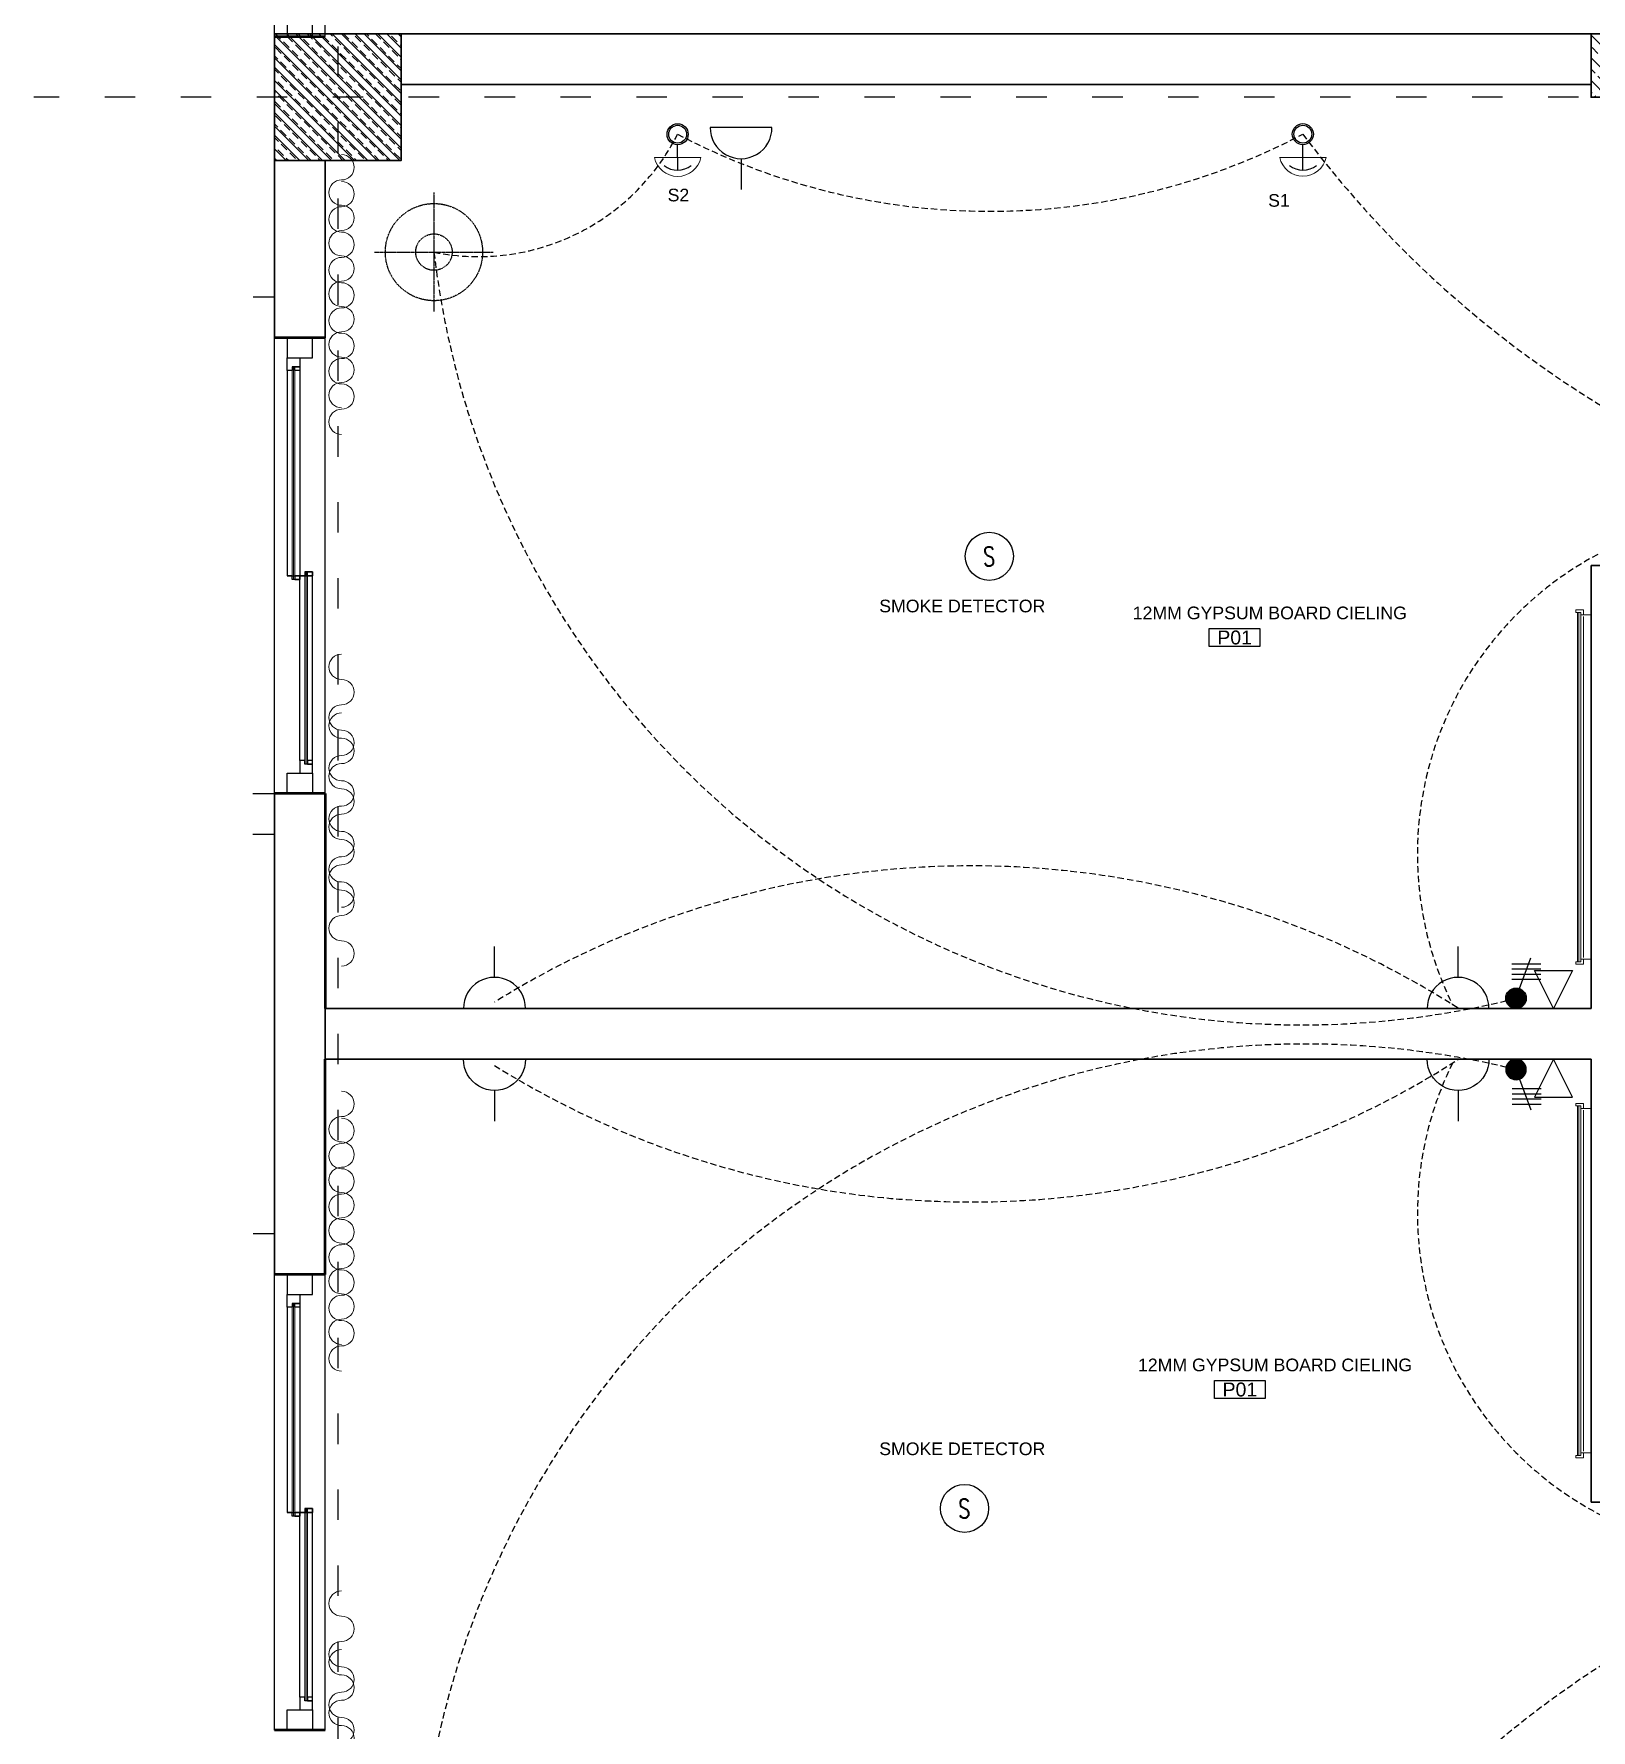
# Model space of a CAD drawing. Header units: millimetres. Extents: x -3207095 to 15275363, y 3702017 to 4798027.
# Drawn here: x 693188 to 693803, y 4470833 to 4471503 of the extents above; entities that cross this region are included whole.
import ezdxf
from ezdxf.enums import TextEntityAlignment as Align

# ---------------------------------------------------------------- set-up
doc = ezdxf.new("R2010")
doc.units = ezdxf.units.MM
for name, pattern in [('ACAD_ISO03W100', [30, 12, -18]), ('DUZ', [500, 500]), ('HIDDEN', [0.375, 0.25, -0.125]), ('HIDDEN2', [0.1875, 0.125, -0.0625])]:
    doc.linetypes.add(name, pattern=pattern)
doc.layers.get('0').update_dxf_attribs({"color": 1, "linetype": 'DUZ'})
for name, color, linetype in [('0 MC MAHAL', 94, 'Continuous'), ('a_aydinlatma', 5, 'Continuous'), ('a_olcu', 30, 'Continuous'), ('a_yazi', 105, 'Continuous'), ('AGAC', 116, 'Continuous'), ('EL-L-LS', 181, 'Continuous'), ('KOLTAR_F', 145, 'Continuous'), ('MH-EL-TEL', 222, 'Continuous'), ('OLCU', 1, 'Continuous'), ('PEN', 161, 'Continuous'), ('SMC-EL-FA', 33, 'Continuous'), ('SMC-EL-FA-TXT', 123, 'Continuous'), ('SMC-EL-L-LP', 22, 'Continuous'), ('SMC-EL-P', 160, 'Continuous'), ('söve', 26, 'DUZ')]:
    doc.layers.add(name, color=color, linetype=linetype)
for name, color, linetype, lineweight in [('C LIGHT', 202, 'Continuous', 9), ('cam', 143, 'Continuous', 20), ('DUV', 220, 'Continuous', 50), ('DUVAR', 7, 'Continuous', 35), ('EL-L-WIR', 124, 'Continuous', 30), ('FE_MOBTEF.2', 33, 'Continuous', 18), ('FE_PERDE', 205, 'Continuous', 15), ('gor25', 142, 'Continuous', 25), ('iç duvar', 7, 'Continuous', 50), ('KOLON_F', 3, 'Continuous', 35), ('Xref', 253, 'Continuous', 13)]:
    doc.layers.add(name, color=color, linetype=linetype, lineweight=lineweight)
doc.styles.add('ARIEL20S', font='arial.ttf')
doc.styles.add('ROMANS', font='romans.shx')
pattern_1 = [(135, (5198435.835, 3810869.321), (-4.4901280605, -4.4901280605), []), (135, (5198435.835, 3810873.811), (-4.4901280605, -4.4901280605), [3.175, -1.5875])]

# ---------------------------------------------------------------- blocks, each defined once
blk = doc.blocks.new('GEN_BLOCK00601')
at = {"linetype": 'Continuous', "ltscale": 50}
for centre, start, end in [((50, 50), 0, 180), ((250, 50), 0, 180), ((450, 50), 0, 180), ((650, 50), 0, 180), ((850, 50), 0, 180), ((150, 50), 180, 0), ((350, 50), 180, 0), ((550, 50), 180, 0), ((750, 50), 180, 0), ((950, 50), 180, 0)]:
    blk.add_arc(centre, 50, start, end, dxfattribs=at)
for tag in ['Sfb', 'FLOOR']:
    blk.add_attdef(tag, (0, 0), '', height=1)
blk = doc.blocks.new('rgtkjıtdkfgölv')
at = {"layer": 'FE_MOBTEF.2'}
for p, q in [((104445.9079, 48877.9319), (104445.8879, 48877.9319)), ((104445.8879, 48877.9319), (104445.8879, 48877.9019)), ((104445.8979, 48877.9139), (104445.8979, 48877.9219)), ((104445.8979, 48877.9219), (104447.2779, 48877.9219)), ((104445.8979, 48877.9219), (104445.9079, 48877.9219)), ((104445.8979, 48877.9019), (104445.8979, 48877.9219)), ((104445.8979, 48877.9079), (104445.8979, 48877.9139)), ((104445.8979, 48877.9139), (104447.2779, 48877.9139)), ((104447.2779, 48877.9139), (104445.8979, 48877.9139)), ((104447.2779, 48877.9079), (104445.8979, 48877.9079)), ((104445.9076, 48877.9319), (104445.9076, 48877.9619)), ((104445.9079, 48877.9219), (104445.9079, 48877.9319)), ((104447.2612, 48877.9319), (104445.9143, 48877.9319)), ((104447.2679, 48877.9319), (104447.2679, 48877.9619)), ((104447.2679, 48877.9319), (104447.2879, 48877.9319)), ((104447.2679, 48877.9219), (104447.2679, 48877.9319)), ((104447.2779, 48877.9219), (104447.2679, 48877.9219)), ((104447.2779, 48877.9019), (104447.2779, 48877.9219)), ((104447.2779, 48877.9219), (104447.2779, 48877.9139)), ((104447.2779, 48877.9139), (104447.2779, 48877.9079)), ((104447.2879, 48877.9319), (104447.2879, 48877.9019)), ((104445.8879, 48877.9019), (104445.8979, 48877.9019)), ((104447.2879, 48877.9019), (104447.2779, 48877.9019))]:
    blk.add_line(p, q, dxfattribs=at)
blk = doc.blocks.new('a_malzeme')
blk.add_lwpolyline([(-100, 70), (100, 70), (100, 0), (-100, 0), (-100, 70)])
at = {"style": 'ARIEL20S'}
blk.add_attdef('P01', text='', height=55, dxfattribs=at).set_placement((0, 35), align=Align.MIDDLE_CENTER)
blk = doc.blocks.new('ANEM')
at = {"layer": 'a_aydinlatma'}
for radius in [100, 75, 50, 25]:
    blk.add_circle((56720.6, 5587.5), radius, dxfattribs=at)
blk = doc.blocks.new('SD')
at = {"color": 140}
blk.add_circle((0, 0), 0.25, dxfattribs=at)
at = {"layer": 'SMC-EL-FA-TXT', "style": 'ROMANS', "width": 0.75}
blk.add_text('S', height=0.197, dxfattribs=at).set_placement((-0.066, -0.101, 0))
blk = doc.blocks.new('LIGHT3')
at = {"layer": 'SMC-EL-L-LP'}
blk.add_line((0.001, 0), (0, 0.235), dxfattribs=at)
for radius in [0.0975, 0.0825]:
    blk.add_circle((0, 0.332), radius, dxfattribs=at)
blk.add_arc((0, 0.2), 0.2, 231.5853, 308.8029, dxfattribs=at)
blk = doc.blocks.new('LS-1WAY-4G')
at = {"layer": 'EL-L-LS'}
blk.add_hatch(color=181, dxfattribs=at).paths.add_polyline_path([(0.092, 0.092, 1), (-0.092, 0.092, 1)])
at = {"layer": 'EL-L-LS', "color": 181}
for p, q in [((-0.036, 0.4), (0.223, 0.4)), ((-0.036, 0.354), (0.223, 0.354)), ((-0.036, 0.308), (0.223, 0.308)), ((0.031, 0.178), (0.132, 0.453)), ((-0.036, 0.263), (0.223, 0.263))]:
    blk.add_line(p, q, dxfattribs=at)
blk.add_circle((0, 0.092), 0.0917, dxfattribs=at)
blk = doc.blocks.new('LIGHT1')
at = {"linetype": 'Continuous'}
for radius in [0.11, 0.06]:
    blk.add_circle((0, 0), radius, dxfattribs=at)
blk = doc.blocks.new('A$C89dd7f61')
at = {"layer": 'SMC-EL-L-LP', "xscale": -38, "yscale": 38, "zscale": 38}
blk.add_blockref('LIGHT1', (0, 0), dxfattribs=at)
blk = doc.blocks.new('LS-1WAY-2G')
at = {"layer": 'SMC-EL-L-LP'}
blk.add_hatch(color=181, dxfattribs=at).paths.add_polyline_path([(0.092, 0.092, 1), (-0.092, 0.092, 1)])
at = {"layer": 'SMC-EL-L-LP', "color": 181}
for p, q in [((0.031, 0.178), (0.132, 0.453)), ((-0.021, 0.387), (0.237, 0.387)), ((-0.021, 0.342), (0.237, 0.342))]:
    blk.add_line(p, q, dxfattribs=at)
blk.add_circle((0, 0.092), 0.0917, dxfattribs=at)
blk = doc.blocks.new('CL1')
at = {"layer": 'C LIGHT'}
blk.add_circle((0, 0), 5.25, dxfattribs=at)
blk = doc.blocks.new('HD')
at = {"color": 22}
blk.add_circle((0, 0), 0.25, dxfattribs=at)
at = {"layer": 'SMC-EL-FA-TXT', "color": 123, "style": 'ROMANS', "width": 0.75}
blk.add_text('H', height=0.197, dxfattribs=at).set_placement((-0.074, -0.096, 0))
blk = doc.blocks.new('S13A')
for p, q in [((0, 0.1799), (0, 0.358)), ((-0.1781, 0), (0.1781, 0))]:
    blk.add_line(p, q)
blk.add_arc((0, 0.0019), 0.1781, 359.40228, 180.59772)
blk = doc.blocks.new('A$C7aefd928')
at = {"layer": 'a_aydinlatma', "linetype": 'HIDDEN', "ltscale": 10}
h = blk.add_hatch(dxfattribs=at)
h.set_pattern_fill('ANGLE', color=8)
h.set_pattern_definition([(0, (-693994.367, -4479887.279), (0, 6.985), [5.08, -1.905]), (90, (-693994.367, -4479887.279), (-6.985, 4e-16), [5.08, -1.905])])
h.paths.add_polyline_path([(837.22, 271.41), (829.58, 254.95), (837.21, 254.1, 0.055419)])
at = {"layer": 'a_aydinlatma', "linetype": 'HIDDEN2'}
for p, q in [((23.5, 328.75), (23.5, 281.75)), ((0, 305.25), (47.01, 305.25))]:
    blk.add_line(p, q, dxfattribs=at)
at = {"layer": 'a_aydinlatma', "color": 3, "linetype": 'HIDDEN', "ltscale": 10}
for p, q in [((837.22, 271.41), (829.58, 254.95)), ((829.58, 254.95), (837.21, 254.1))]:
    blk.add_line(p, q, dxfattribs=at)
at = {"layer": 'a_aydinlatma', "linetype": 'HIDDEN2'}
for radius in [19.2, 7.2]:
    blk.add_circle((23.5, 305.25), radius, dxfattribs=at)
at = {"layer": 'a_aydinlatma', "linetype": 'HIDDEN', "ltscale": 10}
for centre, radius, start, end in [((41.07, 391.62), 88.14, 258.50111, 333.15641), ((243.17, 587.06), 265.67, 242.3098, 297.70053), ((705.24, 605.55), 423.08, 216.84543, 276.18971), ((366.38, 345.2), 345.2, 186.64531, 284.16624), ((668, 166.41), 93.84, 54.1169, 125.8831), ((761.87, 225.77), 42.29, 156.78217, 254.89805), ((643.15, 154.91), 111.81, 248.58467, 15.5788), ((665.86, 169.81), 58.41, 164.73617, 272.10816), ((604.55, 216.26), 122.53, 238.81287, 301.18713), ((613.51, 32.87), 21.15, 121.94004, 285.55786), ((670.06, -77.24), 103.15, 59.67974, 119.55148)]:
    blk.add_arc(centre, radius, start, end, dxfattribs=at)
at = {"layer": 'a_aydinlatma', "color": 3, "linetype": 'HIDDEN', "ltscale": 10}
for centre, radius, start, end in [((759.36, 262.8), 78.33, 263.76637, 6.30941), ((546.01, 67.37), 134.1, 61.85751, 206.29614), ((679.57, 84.61), 123.07, 54.60499, 124.83852), ((235.81, -293.6), 356.41, 57.37147, 121.9107)]:
    blk.add_arc(centre, radius, start, end, dxfattribs=at)
at = {"layer": 'MH-EL-TEL'}
for p, q in [((465.7, 6.44), (458.2, 21.44)), ((458.2, 21.44), (473.2, 21.44)), ((473.2, 21.44), (465.7, 6.44))]:
    blk.add_line(p, q, dxfattribs=at)
at = {"layer": 'OLCU', "color": 252, "linetype": 'Continuous', "lineweight": 5, "true_color": 0x939598}
blk.add_line((750.85, 184.93), (775.5, 181.44), dxfattribs=at)
at = {"layer": 'SMC-EL-L-LP', "lineweight": 0}
for p, q in [((128.93, 342.64), (110.57, 342.64)), ((375.88, 342.66), (357.51, 342.66)), ((609.97, 21.68), (628.34, 21.68)), ((712.92, 20.99), (731.29, 20.99))]:
    blk.add_line(p, q, dxfattribs=at)
for centre, start, end in [((119.75, 344.55), 191.78712, 348.21288), ((366.7, 344.58), 191.78712, 348.21288), ((619.15, 19.77), 11.78712, 168.21288), ((722.11, 19.08), 11.78712, 168.21288)]:
    blk.add_arc(centre, 9.38, start, end, dxfattribs=at)
at = {"layer": 'a_aydinlatma', "xscale": 0.1, "yscale": 0.1, "zscale": 0.1}
blk.add_blockref('ANEM', (-5004.06, -471.71), dxfattribs=at)
at = {"layer": 'a_olcu', "xscale": 0.1, "yscale": 0.1, "zscale": 0.1}
for p in [(339.73, 149.53), (725.02, 120.78)]:
    blk.add_blockref('a_malzeme', p, dxfattribs=at).add_auto_attribs({'P01': 'P01'})
at = {"layer": 'C LIGHT', "linetype": 'Continuous'}
for p in [(541.1, 111.44), (668, 111.44)]:
    blk.add_blockref('CL1', p, dxfattribs=at)
at = {"layer": 'EL-L-LS', "xscale": 45.60000005237816, "yscale": 45.60000005237816, "zscale": 45.60000005237816}
blk.add_blockref('LS-1WAY-2G', (609.26, 181.44), dxfattribs=at)
at = {"layer": 'EL-L-LS', "xscale": 45.60000005237816, "yscale": 45.60000005237816, "zscale": 45.60000005237816, "rotation": 270}
blk.add_blockref('LS-1WAY-2G', (598.14, 50.82), dxfattribs=at)
at = {"layer": 'EL-L-WIR', "xscale": 44.23680000000058, "yscale": 44.23680000000058, "zscale": 44.23680000000058}
for p in [(750.85, 180.88), (450.86, 6.44)]:
    blk.add_blockref('LS-1WAY-4G', p, dxfattribs=at)
at = {"layer": 'SMC-EL-FA', "yscale": 38, "zscale": 38}
for name, p, xscale in [('HD', (666.43, 245.83), -38), ('SD', (242.84, 185.1), 38), ('HD', (668.37, 56.09), -38)]:
    blk.add_blockref(name, p, dxfattribs=dict(at, xscale=xscale))
at = {"layer": 'SMC-EL-L-LP', "lineweight": 0, "xscale": 42.74999999996362, "yscale": 42.74999999996362, "zscale": 42.74999999996362}
for p in [(119.74, 337.62), (366.68, 337.64)]:
    blk.add_blockref('LIGHT3', p, dxfattribs=at)
at = {"layer": 'SMC-EL-L-LP', "lineweight": 0, "xscale": 42.74999999996362, "yscale": 42.74999999996362, "zscale": 42.74999999996362, "rotation": 180}
for p in [(619.16, 26.7), (722.12, 26.01)]:
    blk.add_blockref('LIGHT3', p, dxfattribs=at)
at = {"layer": 'SMC-EL-P', "xscale": 68.51054328617874, "yscale": 68.51054328617874, "zscale": 68.51054328617874}
for p, rotation in [((144.8, 354.49), 180), ((599.58, 33.29), 270)]:
    blk.add_blockref('S13A', p, dxfattribs=dict(at, rotation=rotation))
for p in [(47.41, 6.44), (427.98, 6.44)]:
    blk.add_blockref('S13A', p, dxfattribs=at)
at = {"layer": 'Xref'}
for p in [(613.05, 242.47), (723, 242.44)]:
    blk.add_blockref('A$C89dd7f61', p, dxfattribs=at)
at = {"layer": 'a_yazi', "char_height": 5, "style": 'ARIEL20S'}
for s, insert, width, attachment_point in [('S2', (115.78, 330.3), 51.3891, 1), ('S1', (352.97, 328.18), 51.3891, 1), ('S3', (615.78, 239.11), 51.3891, 1), ('S4', (723.8, 237.58), 51.3891, 1), ('HEAT DETECTOR', (643.99, 228.58), 143.2394, 7), ('SMOKE DETECTOR', (199.37, 162.89), 143.2394, 7), ('12MM GYPSUM BOARD CIELING ', (299.49, 160.16), 143.2394, 7), ('12MM GYPSUM BOARD CIELING ', (708, 132.43), 143.2394, 7), ('S6', (548.55, 114.65), 51.3891, 1), ('S5', (676.76, 112.1), 51.3891, 1), ('EXHAUST DIFFUSER', (680.66, 93.28), 51.3891, 1), ('HEAT DETECTOR', (637.46, 39.44), 143.2394, 7), ('S8', (627.47, 15.71), 51.3891, 1), ('S7', (727.9, 19.22), 51.3891, 1)]:
    blk.add_mtext(s, dxfattribs=dict(at, insert=insert, width=width, attachment_point=attachment_point))
blk = doc.blocks.new('A$C288ee9c8')
at = {"layer": 'a_aydinlatma', "linetype": 'HIDDEN', "ltscale": 10}
h = blk.add_hatch(dxfattribs=at)
h.set_pattern_fill('ANGLE', color=8)
h.set_pattern_definition([(0, (-694012.924, -4479302.351), (0, 6.985), [5.08, -1.905]), (90, (-694012.924, -4479302.351), (-6.985, 4e-16), [5.08, -1.905])])
h.paths.add_polyline_path([(818.66, 94.97), (811.02, 111.43), (818.65, 112.28, -0.055419)])
at = {"layer": 'a_aydinlatma', "color": 3, "linetype": 'HIDDEN', "ltscale": 10}
for p, q in [((811.02, 111.43), (818.65, 112.28)), ((818.66, 94.97), (811.02, 111.43))]:
    blk.add_line(p, q, dxfattribs=at)
at = {"layer": 'a_aydinlatma', "linetype": 'HIDDEN', "ltscale": 10}
for centre, radius, start, end in [((348.97, 14.97), 350.81, 76.24874, 174.12399), ((586.05, 149.96), 122.53, 58.81287, 121.18713), ((647.35, 196.41), 58.41, 87.89184, 195.26383), ((683.25, -216.44), 400.75, 82.96283, 146.59962), ((743.37, 140.46), 42.29, 105.10195, 203.21783), ((649.5, 199.81), 93.84, 234.1169, 305.8831), ((33.55, -10.06), 69.57, 12.44742, 118.83171), ((224.56, -165.2), 209.99, 53.76129, 125.88264)]:
    blk.add_arc(centre, radius, start, end, dxfattribs=at)
at = {"layer": 'a_aydinlatma', "color": 3, "linetype": 'HIDDEN', "ltscale": 10}
for centre, radius, start, end in [((217.31, 659.82), 356.41, 238.0893, 302.62853), ((527.51, 298.85), 134.1, 153.70386, 298.14249), ((661.07, 281.62), 123.07, 235.16148, 305.39501), ((740.86, 103.42), 78.33, 353.69059, 96.23363)]:
    blk.add_arc(centre, radius, start, end, dxfattribs=at)
at = {"layer": 'MH-EL-TEL'}
for p, q in [((447.19, 359.79), (439.69, 344.78)), ((454.7, 344.78), (447.19, 359.79)), ((439.69, 344.78), (454.7, 344.78))]:
    blk.add_line(p, q, dxfattribs=at)
at = {"layer": 'OLCU', "color": 252, "linetype": 'Continuous', "lineweight": 5, "true_color": 0x939598}
blk.add_line((732.35, 181.29), (757, 184.79), dxfattribs=at)
at = {"layer": 'SMC-EL-L-LP', "lineweight": 0}
for p, q in [((591.47, 344.54), (609.83, 344.54)), ((694.42, 345.23), (712.79, 345.23)), ((110.69, 14.12), (92.33, 14.12)), ((357.91, 13.35), (339.54, 13.35))]:
    blk.add_line(p, q, dxfattribs=at)
for centre, start, end in [((600.65, 346.46), 191.78712, 348.21288), ((703.6, 347.15), 191.78712, 348.21288), ((101.51, 12.2), 11.78712, 168.21288), ((348.72, 11.44), 11.78712, 168.21288)]:
    blk.add_arc(centre, 9.38, start, end, dxfattribs=at)
at = {"layer": 'a_aydinlatma', "xscale": -0.1, "yscale": 0.1, "zscale": 0.1, "rotation": 180}
blk.add_blockref('ANEM', (-5022.56, 837.93), dxfattribs=at)
at = {"layer": 'a_olcu', "xscale": 0.1, "yscale": 0.1, "zscale": 0.1}
for p in [(542.21, 301.17), (698.33, 249.35), (323.29, 225.82)]:
    blk.add_blockref('a_malzeme', p, dxfattribs=at).add_auto_attribs({'P01': 'P01'})
at = {"layer": 'C LIGHT', "linetype": 'Continuous', "xscale": -1, "rotation": 180}
for p in [(522.6, 254.79), (649.5, 254.79)]:
    blk.add_blockref('CL1', p, dxfattribs=at)
at = {"layer": 'EL-L-LS', "xscale": -45.60000005237816, "yscale": 45.60000005237816, "zscale": 45.60000005237816, "rotation": 180}
blk.add_blockref('LS-1WAY-2G', (587.75, 183.22), dxfattribs=at)
at = {"layer": 'EL-L-WIR', "xscale": -44.23680000000058, "yscale": 44.23680000000058, "zscale": 44.23680000000058, "rotation": 180}
for p in [(432.36, 359.79), (732.35, 185.35)]:
    blk.add_blockref('LS-1WAY-4G', p, dxfattribs=at)
at = {"layer": 'SMC-EL-FA', "xscale": 38, "yscale": 38, "zscale": 38, "rotation": 180}
for p in [(649.86, 310.13), (649.91, 140.22)]:
    blk.add_blockref('HD', p, dxfattribs=at)
at = {"layer": 'SMC-EL-FA', "xscale": 38, "yscale": 38, "zscale": 38}
blk.add_blockref('SD', (214.54, 182.36), dxfattribs=at)
at = {"layer": 'SMC-EL-L-LP', "lineweight": 0, "xscale": -42.74999999996362, "yscale": 42.74999999996362, "zscale": 42.74999999996362}
for p in [(600.66, 339.53), (703.61, 340.22)]:
    blk.add_blockref('LIGHT3', p, dxfattribs=at)
at = {"layer": 'SMC-EL-L-LP', "lineweight": 0, "xscale": -42.74999999996362, "yscale": 42.74999999996362, "zscale": 42.74999999996362, "rotation": 180}
for p in [(101.5, 19.14), (348.71, 18.37)]:
    blk.add_blockref('LIGHT3', p, dxfattribs=at)
at = {"layer": 'SMC-EL-P', "xscale": -68.51054328617874, "yscale": 68.51054328617874, "zscale": 68.51054328617874, "rotation": 180}
for p in [(28.91, 359.79), (409.48, 359.79)]:
    blk.add_blockref('S13A', p, dxfattribs=at)
at = {"layer": 'SMC-EL-P', "xscale": -68.51054328617874, "yscale": 68.51054328617874, "zscale": 68.51054328617874}
blk.add_blockref('S13A', (127.22, 0.29), dxfattribs=at)
at = {"layer": 'Xref', "xscale": -1, "rotation": 180}
for p in [(594.55, 123.75), (704.5, 123.79)]:
    blk.add_blockref('A$C89dd7f61', p, dxfattribs=at)
at = {"layer": 'a_yazi', "char_height": 5, "style": 'ARIEL20S'}
for s, insert, width, attachment_point in [('S3', (611.11, 340.17), 51.3891, 1), ('S4', (719.12, 338.64), 51.3891, 1), ('HEAT DETECTOR', (637.16, 324.93), 143.2394, 7), ('EXHAUST DIFFUSER', (665.01, 292.09), 51.3891, 1), ('12MM GYPSUM BOARD CIELING ', (681.31, 261), 143.2394, 7), ('S6', (519.49, 247.95), 51.3891, 1), ('12MM GYPSUM BOARD CIELING ', (283.05, 236.46), 143.2394, 7), ('S5', (647.7, 245.4), 51.3891, 1), ('SMOKE DETECTOR', (180.86, 203.33), 143.2394, 7), ('S7', (695.86, 136.71), 51.3891, 1), ('S8', (595.43, 133.2), 51.3891, 1), ('S1', (341.19, 37.08), 51.3891, 1), ('S2', (104.65, 28.51), 51.3891, 1)]:
    blk.add_mtext(s, dxfattribs=dict(at, insert=insert, width=width, attachment_point=attachment_point))
blk = doc.blocks.new('A$Ce52a88a6')
at = {"layer": 'OLCU', "color": 252, "linetype": 'Continuous', "lineweight": 5, "true_color": 0x939598}
blk.add_blockref('A$C288ee9c8', (0, 0), dxfattribs=at)

msp = doc.modelspace()

# ---------------------------------------------------------------- hatches: boundary and pattern name
at = {"layer": 'KOLTAR_F'}
h = msp.add_hatch(dxfattribs=at)
h.set_pattern_fill('ANSI33', color=256, angle=90, style=0)
h.set_pattern_definition([(135, (5197695.835, 3810869.321), (-4.4901280605, -4.4901280605), []), (135, (5197695.835, 3810873.811), (-4.4901280605, -4.4901280605), [3.175, -1.5875])])
h.paths.add_polyline_path([(693283.37, 4471452.8), (693283.37, 4471502.8), (693333.37, 4471502.8), (693333.37, 4471452.8)])
h = msp.add_hatch(dxfattribs=at)
h.set_pattern_fill('ANSI33', color=256, angle=90, style=0)
h.set_pattern_definition(pattern_1)
h.paths.add_polyline_path([(693283.37, 4471452.8), (693283.37, 4471502.8), (693333.37, 4471502.8), (693333.37, 4471452.8)])
h = msp.add_hatch(dxfattribs=at)
h.set_pattern_fill('ANSI33', color=256, angle=90, style=0)
h.set_pattern_definition(pattern_1)
h.paths.add_polyline_path([(693283.37, 4471452.8), (693283.37, 4471502.8), (693333.37, 4471502.8), (693333.37, 4471452.8)])
h = msp.add_hatch(dxfattribs=at)
h.set_pattern_fill('ANSI33', color=256, angle=90, style=0)
h.set_pattern_definition([(135, (5198955.835, 3810869.321), (-4.4901280605, -4.4901280605), []), (135, (5198955.835, 3810873.811), (-4.4901280605, -4.4901280605), [3.175, -1.5875])])
h.paths.add_polyline_path([(693803.37, 4471502.8), (694073.37, 4471502.8), (694073.37, 4471477.8), (693803.37, 4471477.8)])

# ---------------------------------------------------------------- linework, layer by layer
at = {"color": 232, "linetype": 'ACAD_ISO03W100'}
for p, q in [((693308.37, 4472637.8), (693308.37, 4469507.8)), ((697128.37, 4471477.8), (693188.37, 4471477.8))]:
    msp.add_line(p, q, dxfattribs=at)
at = {"layer": 'AGAC'}
for p, q in [((693283.37, 4471502.8), (693283.37, 4471681.81)), ((693303.37, 4471501.81), (693303.37, 4471681.81)), ((693283.37, 4471202.8), (693283.37, 4471382.8)), ((693283.37, 4471202.8), (693283.37, 4471382.8)), ((693283.37, 4471202.8), (693283.37, 4471382.8)), ((693303.37, 4471202.8), (693303.37, 4471382.8)), ((693303.37, 4471202.8), (693303.37, 4471382.8)), ((693303.37, 4471202.8), (693303.37, 4471382.8)), ((693283.37, 4470832.8), (693283.37, 4471012.8)), ((693283.37, 4470832.8), (693283.37, 4471012.8)), ((693283.37, 4470832.8), (693283.37, 4471012.8)), ((693303.37, 4470832.8), (693303.37, 4471012.8)), ((693303.37, 4470832.8), (693303.37, 4471012.8)), ((693303.37, 4470832.8), (693303.37, 4471012.8))]:
    msp.add_line(p, q, dxfattribs=at)
at = {"layer": 'cam'}
for p, q in [((693290.37, 4471371.3), (693290.37, 4471287.3)), ((693290.37, 4471371.3), (693290.37, 4471287.3)), ((693290.37, 4471371.3), (693290.37, 4471287.3)), ((693290.87, 4471371.3), (693290.87, 4471287.3)), ((693290.87, 4471371.3), (693290.87, 4471287.3)), ((693290.87, 4471371.3), (693290.87, 4471287.3)), ((693291.37, 4471371.3), (693291.37, 4471287.3)), ((693291.37, 4471371.3), (693291.37, 4471287.3)), ((693291.37, 4471371.3), (693291.37, 4471287.3)), ((693295.37, 4471214.3), (693295.37, 4471290.3)), ((693295.37, 4471214.3), (693295.37, 4471290.3)), ((693295.37, 4471214.3), (693295.37, 4471290.3)), ((693295.87, 4471214.3), (693295.87, 4471290.3)), ((693295.87, 4471214.3), (693295.87, 4471290.3)), ((693295.87, 4471214.3), (693295.87, 4471290.3)), ((693296.37, 4471214.3), (693296.37, 4471290.3)), ((693296.37, 4471214.3), (693296.37, 4471290.3)), ((693296.37, 4471214.3), (693296.37, 4471290.3)), ((693290.37, 4471001.3), (693290.37, 4470917.3)), ((693290.37, 4471001.3), (693290.37, 4470917.3)), ((693290.37, 4471001.3), (693290.37, 4470917.3)), ((693290.87, 4471001.3), (693290.87, 4470917.3)), ((693290.87, 4471001.3), (693290.87, 4470917.3)), ((693290.87, 4471001.3), (693290.87, 4470917.3)), ((693291.37, 4471001.3), (693291.37, 4470917.3)), ((693291.37, 4471001.3), (693291.37, 4470917.3)), ((693291.37, 4471001.3), (693291.37, 4470917.3)), ((693295.37, 4470844.3), (693295.37, 4470920.3)), ((693295.37, 4470844.3), (693295.37, 4470920.3)), ((693295.37, 4470844.3), (693295.37, 4470920.3)), ((693295.87, 4470844.3), (693295.87, 4470920.3)), ((693295.87, 4470844.3), (693295.87, 4470920.3)), ((693295.87, 4470844.3), (693295.87, 4470920.3)), ((693296.37, 4470844.3), (693296.37, 4470920.3)), ((693296.37, 4470844.3), (693296.37, 4470920.3)), ((693296.37, 4470844.3), (693296.37, 4470920.3))]:
    msp.add_line(p, q, dxfattribs=at)
at = {"layer": 'DUV'}
for p, q in [((693283.37, 4471501.81), (693303.37, 4471501.81)), ((693303.37, 4471382.8), (693283.37, 4471382.8)), ((693303.37, 4471382.8), (693283.37, 4471382.8)), ((693303.37, 4471382.8), (693283.37, 4471382.8)), ((693303.37, 4471382.8), (693283.37, 4471382.8)), ((693303.37, 4471382.8), (693283.37, 4471382.8)), ((693303.37, 4471202.8), (693283.37, 4471202.8)), ((693303.37, 4471202.8), (693283.37, 4471202.8)), ((693303.37, 4471202.8), (693283.37, 4471202.8)), ((693303.37, 4471202.8), (693283.37, 4471202.8)), ((693303.37, 4471202.8), (693283.37, 4471202.8)), ((693303.37, 4471202.8), (693303.37, 4471117.8)), ((693303.37, 4471012.8), (693303.37, 4471097.8)), ((693303.37, 4471012.8), (693283.37, 4471012.8)), ((693303.37, 4471012.8), (693283.37, 4471012.8)), ((693303.37, 4471012.8), (693283.37, 4471012.8)), ((693303.37, 4471012.8), (693283.37, 4471012.8)), ((693303.37, 4471012.8), (693283.37, 4471012.8)), ((693303.37, 4471012.8), (693283.37, 4471012.8)), ((693303.37, 4471012.8), (693283.37, 4471012.8)), ((693303.37, 4470832.8), (693283.37, 4470832.8)), ((693303.37, 4470832.8), (693283.37, 4470832.8)), ((693303.37, 4470832.8), (693283.37, 4470832.8)), ((693303.37, 4470832.8), (693283.37, 4470832.8)), ((693303.37, 4470832.8), (693283.37, 4470832.8)), ((693303.37, 4470832.8), (693283.37, 4470832.8)), ((693303.37, 4470832.8), (693283.37, 4470832.8))]:
    msp.add_line(p, q, dxfattribs=at)
at = {"layer": 'DUVAR'}
for p, q in [((693283.37, 4471501.81), (693303.37, 4471501.81)), ((693333.37, 4471502.8), (693803.37, 4471502.8)), ((693333.37, 4471502.8), (693803.37, 4471502.8)), ((693333.37, 4471502.8), (693803.37, 4471502.8)), ((693333.37, 4471482.8), (693803.37, 4471482.8)), ((693333.37, 4471482.8), (693803.37, 4471482.8)), ((693333.37, 4471482.8), (693803.37, 4471482.8)), ((693283.37, 4471382.8), (693283.37, 4471452.8)), ((693303.37, 4471382.8), (693303.37, 4471452.8)), ((693303.37, 4471382.8), (693283.37, 4471382.8)), ((693303.37, 4471382.8), (693283.37, 4471382.8)), ((693303.37, 4471382.8), (693283.37, 4471382.8)), ((693803.37, 4471292.8), (693803.37, 4471117.8)), ((693803.37, 4471292.8), (693931.37, 4471292.8)), ((693303.37, 4471202.8), (693283.37, 4471202.8)), ((693283.37, 4471012.8), (693283.37, 4471202.8)), ((693303.37, 4471202.8), (693283.37, 4471202.8)), ((693303.37, 4471202.8), (693283.37, 4471202.8)), ((693303.37, 4471012.8), (693303.37, 4471202.8)), ((693303.37, 4471117.8), (693303.37, 4471202.8)), ((693303.37, 4471117.8), (693803.37, 4471117.8)), ((693303.37, 4471097.8), (693803.37, 4471097.8)), ((693303.37, 4471097.8), (693303.37, 4471012.8)), ((693803.37, 4470922.8), (693803.37, 4471097.8)), ((693303.37, 4471012.8), (693283.37, 4471012.8)), ((693303.37, 4471012.8), (693283.37, 4471012.8)), ((693303.37, 4471012.8), (693283.37, 4471012.8)), ((693803.37, 4470922.8), (693931.37, 4470922.8)), ((693303.37, 4470832.8), (693283.37, 4470832.8)), ((693303.37, 4470832.8), (693283.37, 4470832.8)), ((693303.37, 4470832.8), (693283.37, 4470832.8))]:
    msp.add_line(p, q, dxfattribs=at)
at = {"layer": 'gor25'}
for p, q in [((693288.37, 4471369.8), (693288.37, 4471288.8)), ((693288.37, 4471369.8), (693288.37, 4471288.8)), ((693288.37, 4471369.8), (693288.37, 4471288.8)), ((693293.37, 4471369.8), (693293.37, 4471288.8)), ((693293.37, 4471369.8), (693293.37, 4471288.8)), ((693293.37, 4471369.8), (693293.37, 4471288.8)), ((693293.37, 4471215.8), (693293.37, 4471288.8)), ((693293.37, 4471215.8), (693293.37, 4471288.8)), ((693293.37, 4471215.8), (693293.37, 4471288.8)), ((693298.37, 4471215.8), (693298.37, 4471288.8)), ((693298.37, 4471215.8), (693298.37, 4471288.8)), ((693298.37, 4471215.8), (693298.37, 4471288.8)), ((693288.37, 4470999.8), (693288.37, 4470918.8)), ((693288.37, 4470999.8), (693288.37, 4470918.8)), ((693288.37, 4470999.8), (693288.37, 4470918.8)), ((693293.37, 4470999.8), (693293.37, 4470918.8)), ((693293.37, 4470999.8), (693293.37, 4470918.8)), ((693293.37, 4470999.8), (693293.37, 4470918.8)), ((693293.37, 4470845.8), (693293.37, 4470918.8)), ((693293.37, 4470845.8), (693293.37, 4470918.8)), ((693293.37, 4470845.8), (693293.37, 4470918.8)), ((693298.37, 4470845.8), (693298.37, 4470918.8)), ((693298.37, 4470845.8), (693298.37, 4470918.8)), ((693298.37, 4470845.8), (693298.37, 4470918.8))]:
    msp.add_line(p, q, dxfattribs=at)
at = {"layer": 'iç duvar', "color": 7, "lineweight": 18}
for p, q in [((693283.37, 4471382.8), (693283.37, 4471452.8)), ((693303.37, 4471382.8), (693303.37, 4471452.8)), ((693303.37, 4471382.8), (693303.37, 4471452.8)), ((693283.37, 4471012.8), (693283.37, 4471202.8)), ((693283.37, 4471012.8), (693283.37, 4471202.8)), ((693303.37, 4471012.8), (693303.37, 4471202.8))]:
    msp.add_line(p, q, dxfattribs=at)
at = {"layer": 'KOLON_F'}
for points in [[(693283.37, 4471452.8), (693283.37, 4471502.8), (693333.37, 4471502.8), (693333.37, 4471452.8)], [(693283.37, 4471452.8), (693283.37, 4471502.8), (693333.37, 4471502.8), (693333.37, 4471452.8)], [(693283.37, 4471452.8), (693283.37, 4471502.8), (693333.37, 4471502.8), (693333.37, 4471452.8)], [(694073.37, 4471502.8), (693803.37, 4471502.8), (693803.37, 4471477.8), (694073.37, 4471477.8)]]:
    msp.add_lwpolyline(points, close=True, dxfattribs=at)
at = {"layer": 'PEN'}
for points in [[(693298.37, 4471509.81), (693298.37, 4471509.81), (693288.37, 4471509.81), (693288.37, 4471502.8), (693288.37, 4471502.8), (693298.37, 4471502.8), (693298.37, 4471502.8), (693298.37, 4471502.8), (693298.37, 4471509.81)], [(693298.37, 4471509.81), (693298.37, 4471509.81), (693288.37, 4471509.81), (693288.37, 4471502.8), (693288.37, 4471502.8), (693298.37, 4471502.8), (693298.37, 4471502.8), (693298.37, 4471502.8), (693298.37, 4471509.81)], [(693298.37, 4471509.81), (693298.37, 4471509.81), (693288.37, 4471509.81), (693288.37, 4471501.81), (693288.37, 4471501.81), (693298.37, 4471501.81), (693298.37, 4471501.81), (693298.37, 4471501.81), (693298.37, 4471509.81)], [(693288.37, 4471374.8), (693288.37, 4471374.8), (693298.37, 4471374.8), (693298.37, 4471382.8), (693298.37, 4471382.8), (693288.37, 4471382.8), (693288.37, 4471382.8), (693288.37, 4471382.8), (693288.37, 4471374.8)], [(693288.37, 4471374.8), (693288.37, 4471374.8), (693298.37, 4471374.8), (693298.37, 4471382.8), (693298.37, 4471382.8), (693288.37, 4471382.8), (693288.37, 4471382.8), (693288.37, 4471382.8), (693288.37, 4471374.8)], [(693288.37, 4471374.8), (693288.37, 4471374.8), (693298.37, 4471374.8), (693298.37, 4471382.8), (693298.37, 4471382.8), (693288.37, 4471382.8), (693288.37, 4471382.8), (693288.37, 4471382.8), (693288.37, 4471374.8)], [(693288.37, 4471374.8), (693288.37, 4471374.8), (693293.37, 4471374.8), (693293.37, 4471371.3), (693291.37, 4471371.3), (693290.37, 4471371.3), (693290.37, 4471369.8), (693288.37, 4471369.8), (693288.37, 4471374.8)], [(693288.37, 4471374.8), (693288.37, 4471374.8), (693293.37, 4471374.8), (693293.37, 4471371.3), (693291.37, 4471371.3), (693290.37, 4471371.3), (693290.37, 4471369.8), (693288.37, 4471369.8), (693288.37, 4471374.8)], [(693288.37, 4471374.8), (693288.37, 4471374.8), (693293.37, 4471374.8), (693293.37, 4471371.3), (693291.37, 4471371.3), (693290.37, 4471371.3), (693290.37, 4471369.8), (693288.37, 4471369.8), (693288.37, 4471374.8)], [(693293.37, 4471371.3), (693293.37, 4471369.8), (693291.37, 4471369.8), (693291.37, 4471371.3)], [(693293.37, 4471371.3), (693293.37, 4471369.8), (693291.37, 4471369.8), (693291.37, 4471371.3)], [(693293.37, 4471371.3), (693293.37, 4471369.8), (693291.37, 4471369.8), (693291.37, 4471371.3)], [(693288.37, 4471288.8), (693288.37, 4471288.8), (693293.37, 4471288.8), (693293.37, 4471287.3), (693291.37, 4471287.3), (693290.37, 4471287.3), (693290.37, 4471288.8), (693288.37, 4471288.8), (693288.37, 4471288.8)], [(693288.37, 4471288.8), (693288.37, 4471288.8), (693293.37, 4471288.8), (693293.37, 4471287.3), (693291.37, 4471287.3), (693290.37, 4471287.3), (693290.37, 4471288.8), (693288.37, 4471288.8), (693288.37, 4471288.8)], [(693288.37, 4471288.8), (693288.37, 4471288.8), (693293.37, 4471288.8), (693293.37, 4471287.3), (693291.37, 4471287.3), (693290.37, 4471287.3), (693290.37, 4471288.8), (693288.37, 4471288.8), (693288.37, 4471288.8)], [(693293.37, 4471287.3), (693293.37, 4471288.8), (693291.37, 4471288.8), (693291.37, 4471287.3)], [(693293.37, 4471287.3), (693293.37, 4471288.8), (693291.37, 4471288.8), (693291.37, 4471287.3)], [(693293.37, 4471287.3), (693293.37, 4471288.8), (693291.37, 4471288.8), (693291.37, 4471287.3)], [(693293.37, 4471288.8), (693293.37, 4471288.8), (693298.37, 4471288.8), (693298.37, 4471290.3), (693296.37, 4471290.3), (693295.37, 4471290.3), (693295.37, 4471288.8), (693293.37, 4471288.8), (693293.37, 4471288.8)], [(693293.37, 4471288.8), (693293.37, 4471288.8), (693298.37, 4471288.8), (693298.37, 4471290.3), (693296.37, 4471290.3), (693295.37, 4471290.3), (693295.37, 4471288.8), (693293.37, 4471288.8), (693293.37, 4471288.8)], [(693293.37, 4471288.8), (693293.37, 4471288.8), (693298.37, 4471288.8), (693298.37, 4471290.3), (693296.37, 4471290.3), (693295.37, 4471290.3), (693295.37, 4471288.8), (693293.37, 4471288.8), (693293.37, 4471288.8)], [(693298.37, 4471290.3), (693298.37, 4471288.8), (693296.37, 4471288.8), (693296.37, 4471290.3)], [(693298.37, 4471290.3), (693298.37, 4471288.8), (693296.37, 4471288.8), (693296.37, 4471290.3)], [(693298.37, 4471290.3), (693298.37, 4471288.8), (693296.37, 4471288.8), (693296.37, 4471290.3)], [(693293.37, 4471210.8), (693293.37, 4471210.8), (693298.37, 4471210.8), (693298.37, 4471214.3), (693296.37, 4471214.3), (693295.37, 4471214.3), (693295.37, 4471215.8), (693293.37, 4471215.8), (693293.37, 4471210.8)], [(693293.37, 4471210.8), (693293.37, 4471210.8), (693298.37, 4471210.8), (693298.37, 4471214.3), (693296.37, 4471214.3), (693295.37, 4471214.3), (693295.37, 4471215.8), (693293.37, 4471215.8), (693293.37, 4471210.8)], [(693293.37, 4471210.8), (693293.37, 4471210.8), (693298.37, 4471210.8), (693298.37, 4471214.3), (693296.37, 4471214.3), (693295.37, 4471214.3), (693295.37, 4471215.8), (693293.37, 4471215.8), (693293.37, 4471210.8)], [(693298.37, 4471214.3), (693298.37, 4471215.8), (693296.37, 4471215.8), (693296.37, 4471214.3)], [(693298.37, 4471214.3), (693298.37, 4471215.8), (693296.37, 4471215.8), (693296.37, 4471214.3)], [(693298.37, 4471214.3), (693298.37, 4471215.8), (693296.37, 4471215.8), (693296.37, 4471214.3)], [(693288.37, 4471210.8), (693288.37, 4471210.8), (693298.37, 4471210.8), (693298.37, 4471202.8), (693298.37, 4471202.8), (693288.37, 4471202.8), (693288.37, 4471202.8), (693288.37, 4471202.8), (693288.37, 4471210.8)], [(693288.37, 4471210.8), (693288.37, 4471210.8), (693298.37, 4471210.8), (693298.37, 4471202.8), (693298.37, 4471202.8), (693288.37, 4471202.8), (693288.37, 4471202.8), (693288.37, 4471202.8), (693288.37, 4471210.8)], [(693288.37, 4471210.8), (693288.37, 4471210.8), (693298.37, 4471210.8), (693298.37, 4471202.8), (693298.37, 4471202.8), (693288.37, 4471202.8), (693288.37, 4471202.8), (693288.37, 4471202.8), (693288.37, 4471210.8)], [(693288.37, 4471004.8), (693288.37, 4471004.8), (693298.37, 4471004.8), (693298.37, 4471012.8), (693298.37, 4471012.8), (693288.37, 4471012.8), (693288.37, 4471012.8), (693288.37, 4471012.8), (693288.37, 4471004.8)], [(693288.37, 4471004.8), (693288.37, 4471004.8), (693298.37, 4471004.8), (693298.37, 4471012.8), (693298.37, 4471012.8), (693288.37, 4471012.8), (693288.37, 4471012.8), (693288.37, 4471012.8), (693288.37, 4471004.8)], [(693288.37, 4471004.8), (693288.37, 4471004.8), (693298.37, 4471004.8), (693298.37, 4471012.8), (693298.37, 4471012.8), (693288.37, 4471012.8), (693288.37, 4471012.8), (693288.37, 4471012.8), (693288.37, 4471004.8)], [(693288.37, 4471004.8), (693288.37, 4471004.8), (693293.37, 4471004.8), (693293.37, 4471001.3), (693291.37, 4471001.3), (693290.37, 4471001.3), (693290.37, 4470999.8), (693288.37, 4470999.8), (693288.37, 4471004.8)], [(693288.37, 4471004.8), (693288.37, 4471004.8), (693293.37, 4471004.8), (693293.37, 4471001.3), (693291.37, 4471001.3), (693290.37, 4471001.3), (693290.37, 4470999.8), (693288.37, 4470999.8), (693288.37, 4471004.8)], [(693288.37, 4471004.8), (693288.37, 4471004.8), (693293.37, 4471004.8), (693293.37, 4471001.3), (693291.37, 4471001.3), (693290.37, 4471001.3), (693290.37, 4470999.8), (693288.37, 4470999.8), (693288.37, 4471004.8)], [(693293.37, 4471001.3), (693293.37, 4470999.8), (693291.37, 4470999.8), (693291.37, 4471001.3)], [(693293.37, 4471001.3), (693293.37, 4470999.8), (693291.37, 4470999.8), (693291.37, 4471001.3)], [(693293.37, 4471001.3), (693293.37, 4470999.8), (693291.37, 4470999.8), (693291.37, 4471001.3)], [(693288.37, 4470918.8), (693288.37, 4470918.8), (693293.37, 4470918.8), (693293.37, 4470917.3), (693291.37, 4470917.3), (693290.37, 4470917.3), (693290.37, 4470918.8), (693288.37, 4470918.8), (693288.37, 4470918.8)], [(693288.37, 4470918.8), (693288.37, 4470918.8), (693293.37, 4470918.8), (693293.37, 4470917.3), (693291.37, 4470917.3), (693290.37, 4470917.3), (693290.37, 4470918.8), (693288.37, 4470918.8), (693288.37, 4470918.8)], [(693288.37, 4470918.8), (693288.37, 4470918.8), (693293.37, 4470918.8), (693293.37, 4470917.3), (693291.37, 4470917.3), (693290.37, 4470917.3), (693290.37, 4470918.8), (693288.37, 4470918.8), (693288.37, 4470918.8)], [(693293.37, 4470917.3), (693293.37, 4470918.8), (693291.37, 4470918.8), (693291.37, 4470917.3)], [(693293.37, 4470917.3), (693293.37, 4470918.8), (693291.37, 4470918.8), (693291.37, 4470917.3)], [(693293.37, 4470917.3), (693293.37, 4470918.8), (693291.37, 4470918.8), (693291.37, 4470917.3)], [(693293.37, 4470918.8), (693293.37, 4470918.8), (693298.37, 4470918.8), (693298.37, 4470920.3), (693296.37, 4470920.3), (693295.37, 4470920.3), (693295.37, 4470918.8), (693293.37, 4470918.8), (693293.37, 4470918.8)], [(693293.37, 4470918.8), (693293.37, 4470918.8), (693298.37, 4470918.8), (693298.37, 4470920.3), (693296.37, 4470920.3), (693295.37, 4470920.3), (693295.37, 4470918.8), (693293.37, 4470918.8), (693293.37, 4470918.8)], [(693293.37, 4470918.8), (693293.37, 4470918.8), (693298.37, 4470918.8), (693298.37, 4470920.3), (693296.37, 4470920.3), (693295.37, 4470920.3), (693295.37, 4470918.8), (693293.37, 4470918.8), (693293.37, 4470918.8)], [(693298.37, 4470920.3), (693298.37, 4470918.8), (693296.37, 4470918.8), (693296.37, 4470920.3)], [(693298.37, 4470920.3), (693298.37, 4470918.8), (693296.37, 4470918.8), (693296.37, 4470920.3)], [(693298.37, 4470920.3), (693298.37, 4470918.8), (693296.37, 4470918.8), (693296.37, 4470920.3)], [(693293.37, 4470840.8), (693293.37, 4470840.8), (693298.37, 4470840.8), (693298.37, 4470844.3), (693296.37, 4470844.3), (693295.37, 4470844.3), (693295.37, 4470845.8), (693293.37, 4470845.8), (693293.37, 4470840.8)], [(693293.37, 4470840.8), (693293.37, 4470840.8), (693298.37, 4470840.8), (693298.37, 4470844.3), (693296.37, 4470844.3), (693295.37, 4470844.3), (693295.37, 4470845.8), (693293.37, 4470845.8), (693293.37, 4470840.8)], [(693293.37, 4470840.8), (693293.37, 4470840.8), (693298.37, 4470840.8), (693298.37, 4470844.3), (693296.37, 4470844.3), (693295.37, 4470844.3), (693295.37, 4470845.8), (693293.37, 4470845.8), (693293.37, 4470840.8)], [(693298.37, 4470844.3), (693298.37, 4470845.8), (693296.37, 4470845.8), (693296.37, 4470844.3)], [(693298.37, 4470844.3), (693298.37, 4470845.8), (693296.37, 4470845.8), (693296.37, 4470844.3)], [(693298.37, 4470844.3), (693298.37, 4470845.8), (693296.37, 4470845.8), (693296.37, 4470844.3)], [(693288.37, 4470840.8), (693288.37, 4470840.8), (693298.37, 4470840.8), (693298.37, 4470832.8), (693298.37, 4470832.8), (693288.37, 4470832.8), (693288.37, 4470832.8), (693288.37, 4470832.8), (693288.37, 4470840.8)], [(693288.37, 4470840.8), (693288.37, 4470840.8), (693298.37, 4470840.8), (693298.37, 4470832.8), (693298.37, 4470832.8), (693288.37, 4470832.8), (693288.37, 4470832.8), (693288.37, 4470832.8), (693288.37, 4470840.8)], [(693288.37, 4470840.8), (693288.37, 4470840.8), (693298.37, 4470840.8), (693298.37, 4470832.8), (693298.37, 4470832.8), (693288.37, 4470832.8), (693288.37, 4470832.8), (693288.37, 4470832.8), (693288.37, 4470840.8)]]:
    msp.add_lwpolyline(points, close=True, dxfattribs=at)
at = {"layer": 'söve'}
for p, q in [((693274.99, 4471398.93), (693283.37, 4471398.93)), ((693274.99, 4471398.93), (693283.37, 4471398.93)), ((693274.79, 4471202.8), (693283.37, 4471202.8)), ((693274.79, 4471202.8), (693283.37, 4471202.8)), ((693274.79, 4471186.67), (693283.37, 4471186.67)), ((693274.79, 4471186.67), (693283.37, 4471186.67)), ((693274.99, 4471028.93), (693283.37, 4471028.93))]:
    msp.add_line(p, q, dxfattribs=at)

# ---------------------------------------------------------------- block references
at = {"layer": '0 MC MAHAL', "yscale": 100, "zscale": 100, "rotation": 270}
for p, xscale in [((-4193992.83, 14915864.07), 100), ((-4193992.83, -5973648.47), -100)]:
    msp.add_blockref('rgtkjıtdkfgölv', p, dxfattribs=dict(at, xscale=xscale))
at = {"layer": 'FE_PERDE', "extrusion": (0, 0, -1), "yscale": 0.10000020265579, "zscale": -0.10000020265579}
for p, xscale, rotation in [((-693304.87, 4471455.12), -0.10000020265579, 90), ((-693304.87, 4471455.12), -0.10000020265579, 90), ((-693304.87, 4471134.57), 0.10000020265579, 90.00000000000001), ((-693304.87, 4471085.12), -0.10000020265579, 90), ((-693304.87, 4470764.57), 0.10000020265579, 90), ((-693304.87, 4470764.57), 0.10000020265579, 90.00000000000001)]:
    msp.add_blockref('GEN_BLOCK00601', p, dxfattribs=dict(at, xscale=xscale, rotation=rotation))
at = {"layer": 'FE_PERDE', "yscale": 0.10000020265579, "zscale": 0.10000020265579, "rotation": 270}
for p, xscale in [((693304.87, 4471444.54), 0.10000020265579), ((693304.87, 4471157.8), -0.10000020265579), ((693304.87, 4471157.8), -0.10000020265579), ((693304.87, 4471074.54), 0.10000020265579), ((693304.87, 4471074.54), 0.10000020265579), ((693304.87, 4470787.8), -0.10000020265579)]:
    msp.add_blockref('GEN_BLOCK00601', p, dxfattribs=dict(at, xscale=xscale))
at = {"layer": 'OLCU', "color": 252, "linetype": 'Continuous', "lineweight": 5, "true_color": 0x939598}
for name, p in [('A$C7aefd928', (693322.86, 4471111.36)), ('A$Ce52a88a6', (693341.37, 4470738.01))]:
    msp.add_blockref(name, p, dxfattribs=at)

doc.saveas('drawing.dxf')
